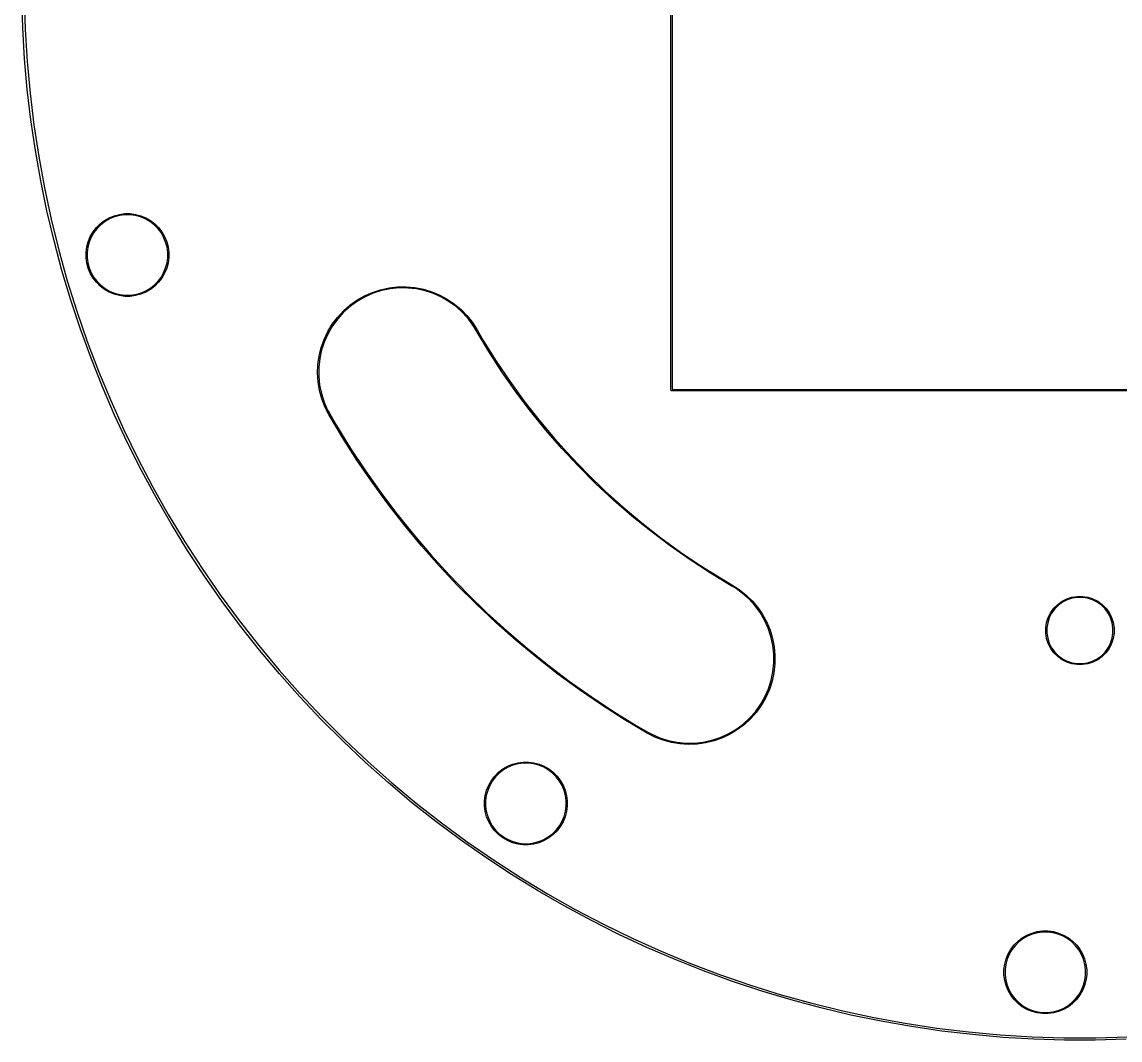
# Model space of a CAD drawing. Header units: millimetres. Extents: x -44 to 44, y -44 to 44.
# Drawn here: x -44.05 to 1.67, y -44.05 to -1.67 of the extents above; entities that cross this region are included whole.
import ezdxf

# ---------------------------------------------------------------- set-up
doc = ezdxf.new("R2010")
doc.units = ezdxf.units.MM
doc.layers.add('Edge.Cuts', color=254, linetype='CONTINUOUS', true_color=0xd0d2cd)

msp = doc.modelspace()

# ---------------------------------------------------------------- linework, layer by layer
at = {"layer": 'Edge.Cuts', "linetype": 'CONTINUOUS'}
for p, q in [((-17.025, -17), (-17.025, 17)), ((-16.975, 16.975), (-16.975, -16.975)), ((-44.008074, -1.921434), (-44.045341, -0.640659)), ((-43.95, -0.663863), (-43.909899, -1.990983)), ((-43.933572, -3.200584), (-44.008074, -1.921434)), ((-43.909899, -1.990983), (-43.829733, -3.316287)), ((-43.821898, -4.477025), (-43.933572, -3.200584)), ((-43.829733, -3.316287), (-43.709575, -4.638564)), ((-43.673146, -5.749679), (-43.821898, -4.477025)), ((-43.709575, -4.638564), (-43.549536, -5.95661)), ((-43.487442, -7.017468), (-43.673146, -5.749679)), ((-43.549536, -5.95661), (-43.34976, -7.26922)), ((-43.264944, -8.279319), (-43.487442, -7.017468)), ((-43.34976, -7.26922), (-43.110431, -8.575198)), ((-43.005839, -9.534165), (-43.264944, -8.279319)), ((-43.110431, -8.575198), (-42.831766, -9.873351)), ((-42.710347, -10.780944), (-43.005839, -9.534165)), ((-42.831766, -9.873351), (-42.514021, -11.162496)), ((-40.789372, -10.073076), (-40.610359, -9.935715)), ((-40.584577, -9.9743), (-40.758774, -10.107966)), ((-40.610359, -9.935715), (-40.414948, -9.822895)), ((-40.394423, -9.864515), (-40.584577, -9.9743)), ((-40.414948, -9.822895), (-40.206483, -9.736546)), ((-40.191566, -9.780489), (-40.394423, -9.864515)), ((-40.206483, -9.736546), (-39.988531, -9.678145)), ((-39.979477, -9.72366), (-40.191566, -9.780489)), ((-39.988531, -9.678145), (-39.76482, -9.648693)), ((-39.761785, -9.695), (-39.979477, -9.72366)), ((-39.76482, -9.648693), (-39.53918, -9.648693)), ((-39.542215, -9.695), (-39.761785, -9.695)), ((-39.324523, -9.72366), (-39.542215, -9.695)), ((-39.53918, -9.648693), (-39.315469, -9.678145)), ((-39.112434, -9.780489), (-39.324523, -9.72366)), ((-39.315469, -9.678145), (-39.097517, -9.736546)), ((-38.909577, -9.864515), (-39.112434, -9.780489)), ((-39.097517, -9.736546), (-38.889052, -9.822895)), ((-38.719423, -9.9743), (-38.909577, -9.864515)), ((-38.889052, -9.822895), (-38.693641, -9.935715)), ((-38.545226, -10.107966), (-38.719423, -9.9743)), ((-38.693641, -9.935715), (-38.514628, -10.073076)), ((-41.199105, -10.607052), (-41.086285, -10.411641)), ((-41.0477, -10.437423), (-41.157485, -10.627577)), ((-41.086285, -10.411641), (-40.948924, -10.232628)), ((-40.914034, -10.263226), (-41.0477, -10.437423)), ((-40.948924, -10.232628), (-40.789372, -10.073076)), ((-40.758774, -10.107966), (-40.914034, -10.263226)), ((-38.389966, -10.263226), (-38.545226, -10.107966)), ((-38.514628, -10.073076), (-38.355076, -10.232628)), ((-38.2563, -10.437423), (-38.389966, -10.263226)), ((-38.355076, -10.232628), (-38.217715, -10.411641)), ((-38.146515, -10.627577), (-38.2563, -10.437423)), ((-38.217715, -10.411641), (-38.104895, -10.607052)), ((-42.378718, -12.018602), (-42.710347, -10.780944)), ((-41.343855, -11.033469), (-41.285454, -10.815517)), ((-41.241511, -10.830434), (-41.29834, -11.042523)), ((-41.285454, -10.815517), (-41.199105, -10.607052)), ((-41.157485, -10.627577), (-41.241511, -10.830434)), ((-38.062489, -10.830434), (-38.146515, -10.627577)), ((-38.104895, -10.607052), (-38.018546, -10.815517)), ((-38.00566, -11.042523), (-38.062489, -10.830434)), ((-38.018546, -10.815517), (-37.960145, -11.033469)), ((-42.514021, -11.162496), (-42.157484, -12.441456)), ((-41.373307, -11.25718), (-41.343855, -11.033469)), ((-41.373307, -11.260215), (-41.373307, -11.25718)), ((-41.373307, -11.48282), (-41.373307, -11.260215)), ((-41.29834, -11.042523), (-41.327, -11.260215)), ((-41.327, -11.260215), (-41.327, -11.479785)), ((-37.977, -11.260215), (-38.00566, -11.042523)), ((-37.977, -11.479785), (-37.977, -11.260215)), ((-37.960145, -11.033469), (-37.930693, -11.25718)), ((-37.930693, -11.25718), (-37.930693, -11.48282)), ((-41.343855, -11.706531), (-41.373307, -11.48282)), ((-41.285454, -11.924483), (-41.343855, -11.706531)), ((-41.327, -11.479785), (-41.29834, -11.697477)), ((-41.29834, -11.697477), (-41.241511, -11.909566)), ((-38.062489, -11.909566), (-38.00566, -11.697477)), ((-37.960145, -11.706531), (-38.018546, -11.924483)), ((-38.00566, -11.697477), (-37.977, -11.479785)), ((-37.930693, -11.48282), (-37.960145, -11.706531)), ((-42.011232, -13.24609), (-42.378718, -12.018602)), ((-41.199105, -12.132948), (-41.285454, -11.924483)), ((-41.241511, -11.909566), (-41.157485, -12.112423)), ((-41.086285, -12.328359), (-41.199105, -12.132948)), ((-41.157485, -12.112423), (-41.0477, -12.302577)), ((-40.948924, -12.507372), (-41.086285, -12.328359)), ((-41.0477, -12.302577), (-40.914034, -12.476774)), ((-38.389966, -12.476774), (-38.2563, -12.302577)), ((-38.217715, -12.328359), (-38.355076, -12.507372)), ((-38.2563, -12.302577), (-38.146515, -12.112423)), ((-38.104895, -12.132948), (-38.217715, -12.328359)), ((-38.146515, -12.112423), (-38.062489, -11.909566)), ((-38.018546, -11.924483), (-38.104895, -12.132948)), ((-42.157484, -12.441456), (-41.762481, -13.709063)), ((-40.789372, -12.666924), (-40.948924, -12.507372)), ((-40.914034, -12.476774), (-40.758774, -12.632034)), ((-40.610359, -12.804285), (-40.789372, -12.666924)), ((-40.758774, -12.632034), (-40.584577, -12.7657)), ((-40.584577, -12.7657), (-40.394423, -12.875485)), ((-38.909577, -12.875485), (-38.719423, -12.7657)), ((-38.719423, -12.7657), (-38.545226, -12.632034)), ((-38.514628, -12.666924), (-38.693641, -12.804285)), ((-38.545226, -12.632034), (-38.389966, -12.476774)), ((-38.355076, -12.507372), (-38.514628, -12.666924)), ((-29.114143, -12.817528), (-28.762105, -12.740872)), ((-28.713738, -12.778931), (-29.073653, -12.853489)), ((-28.762105, -12.740872), (-28.404118, -12.700226)), ((-28.348002, -12.742403), (-28.713738, -12.778931)), ((-28.404118, -12.700226), (-28.043856, -12.696004)), ((-27.980451, -12.744304), (-28.348002, -12.742403)), ((-28.043856, -12.696004), (-27.685015, -12.728252)), ((-27.615112, -12.784615), (-27.980451, -12.744304)), ((-27.685015, -12.728252), (-27.331277, -12.796637)), ((-27.255988, -12.862893), (-27.615112, -12.784615)), ((-27.331277, -12.796637), (-26.986273, -12.900459)), ((-41.6082, -14.462372), (-42.011232, -13.24609)), ((-40.414948, -12.917105), (-40.610359, -12.804285)), ((-40.206483, -13.003454), (-40.414948, -12.917105)), ((-40.394423, -12.875485), (-40.191566, -12.959511)), ((-39.988531, -13.061855), (-40.206483, -13.003454)), ((-40.191566, -12.959511), (-39.979477, -13.01634)), ((-39.76482, -13.091307), (-39.988531, -13.061855)), ((-39.979477, -13.01634), (-39.761785, -13.045)), ((-39.53918, -13.091307), (-39.76482, -13.091307)), ((-39.761785, -13.045), (-39.542215, -13.045)), ((-39.542215, -13.045), (-39.324523, -13.01634)), ((-39.315469, -13.061855), (-39.53918, -13.091307)), ((-39.324523, -13.01634), (-39.112434, -12.959511)), ((-39.097517, -13.003454), (-39.315469, -13.061855)), ((-39.112434, -12.959511), (-38.909577, -12.875485)), ((-38.889052, -12.917105), (-39.097517, -13.003454)), ((-38.693641, -12.804285), (-38.889052, -12.917105)), ((-30.392246, -13.463153), (-30.098967, -13.253882)), ((-30.098967, -13.253882), (-29.786021, -13.075355)), ((-29.760351, -13.11302), (-30.07961, -13.295148)), ((-29.786021, -13.075355), (-29.45662, -12.929405)), ((-29.423803, -12.96526), (-29.760351, -13.11302)), ((-29.45662, -12.929405), (-29.114143, -12.817528)), ((-29.073653, -12.853489), (-29.423803, -12.96526)), ((-26.907014, -12.978281), (-27.255988, -12.862893)), ((-26.986273, -12.900459), (-26.653542, -13.038651)), ((-26.572013, -13.129515), (-26.907014, -12.978281)), ((-26.653542, -13.038651), (-26.336499, -13.209796)), ((-26.254655, -13.314937), (-26.572013, -13.129515)), ((-26.336499, -13.209796), (-26.038397, -13.412138)), ((-41.762481, -13.709063), (-41.329373, -14.964162)), ((-30.907998, -13.965045), (-30.662848, -13.701021)), ((-30.662848, -13.701021), (-30.392246, -13.463153)), ((-30.378083, -13.509651), (-30.652499, -13.754178)), ((-30.07961, -13.295148), (-30.378083, -13.509651)), ((-25.958417, -13.532517), (-26.254655, -13.314937)), ((-26.038397, -13.412138), (-25.762296, -13.6436)), ((-25.686546, -13.779869), (-25.958417, -13.532517)), ((-25.762296, -13.6436), (-25.511027, -13.901808)), ((-31.125178, -14.252516), (-30.907998, -13.965045)), ((-30.899852, -14.026049), (-31.117431, -14.322286)), ((-30.652499, -13.754178), (-30.899852, -14.026049)), ((-25.44202, -14.054286), (-25.686546, -13.779869)), ((-25.511027, -13.901808), (-25.28717, -14.18411)), ((-25.227517, -14.352758), (-25.44202, -14.054286)), ((-41.169964, -15.666416), (-41.6082, -14.462372)), ((-31.467029, -14.885788), (-31.312162, -14.560484)), ((-31.312162, -14.560484), (-31.125178, -14.252516)), ((-31.117431, -14.322286), (-31.302854, -14.639644)), ((-25.28717, -14.18411), (-25.093104, -14.487483)), ((-25.136452, -14.512388), (-25.227517, -14.352758)), ((-25.136402, -14.512433), (-25.136452, -14.512388)), ((-25.136388, -14.5125), (-25.136402, -14.512433)), ((-24.614596, -15.380907), (-25.136388, -14.5125)), ((-25.093104, -14.487483), (-25.093086, -14.4875)), ((-25.093086, -14.4875), (-24.840206, -14.925502)), ((-41.329373, -14.964162), (-40.858555, -16.205608)), ((-31.588192, -15.225091), (-31.467029, -14.885788)), ((-31.454087, -14.974645), (-31.569475, -15.32362)), ((-31.302854, -14.639644), (-31.454087, -14.974645)), ((-24.840206, -14.925502), (-24.304182, -15.78332)), ((-31.674406, -15.574911), (-31.588192, -15.225091)), ((-31.569475, -15.32362), (-31.647754, -15.682744)), ((-24.062816, -16.230574), (-24.614596, -15.380907)), ((-40.696893, -16.857205), (-41.169964, -15.666416)), ((-31.738818, -16.291672), (-31.724787, -15.931658)), ((-31.724787, -15.931658), (-31.674406, -15.574911)), ((-31.647754, -15.682744), (-31.688064, -16.048083)), ((-24.304182, -15.78332), (-23.738547, -16.621909)), ((-40.858555, -16.205608), (-40.350457, -17.432266)), ((-31.716355, -16.651258), (-31.738818, -16.291672)), ((-31.688064, -16.048083), (-31.689966, -16.415634)), ((-31.689966, -16.415634), (-31.653438, -16.78137)), ((-23.481719, -17.060467), (-24.062816, -16.230574)), ((-40.18939, -18.033731), (-40.696893, -16.857205)), ((-31.657629, -17.006727), (-31.716355, -16.651258)), ((-31.653438, -16.78137), (-31.578879, -17.141285)), ((-23.738547, -16.621909), (-23.143989, -17.440247)), ((-31.563242, -17.354431), (-31.657629, -17.006727)), ((-31.578879, -17.141285), (-31.467108, -17.491434)), ((-31.434162, -17.690802), (-31.563242, -17.354431)), ((-22.872013, -17.869575), (-23.481719, -17.060467)), ((-17.023097, -17.009567), (-17.025, -17)), ((-17.009567, -17.023097), (-17.023097, -17.009567)), ((-17, -17.025), (-17.009567, -17.023097)), ((17, -17.025), (-17, -17.025)), ((-16.975, -16.975), (16.975, -16.975)), ((-40.350457, -17.432266), (-39.805541, -18.64302)), ((-31.467108, -17.491434), (-31.319349, -17.827982)), ((-31.271715, -18.012388), (-31.434162, -17.690802)), ((-31.319349, -17.827982), (-31.228285, -17.987612)), ((-23.143989, -17.440247), (-22.521235, -18.237336)), ((-39.647881, -19.194999), (-40.18939, -18.033731)), ((-31.271674, -18.012425), (-31.271715, -18.012388)), ((-31.271663, -18.012478), (-31.271674, -18.012425)), ((-30.699875, -18.970608), (-31.271663, -18.012478)), ((-31.228285, -17.987612), (-30.950243, -18.470342)), ((-22.23444, -18.656911), (-22.872013, -17.869575)), ((-22.521235, -18.237336), (-21.871042, -19.012206)), ((-39.805541, -18.64302), (-39.224305, -19.836762)), ((-30.950243, -18.470342), (-30.364454, -19.418316)), ((-21.569779, -19.421516), (-22.23444, -18.656911)), ((-39.072827, -20.340026), (-39.647881, -19.194999)), ((-30.098741, -19.910603), (-30.699875, -18.970608)), ((-21.871042, -19.012206), (-21.194202, -19.763913)), ((-30.364454, -19.418316), (-29.749639, -20.347728)), ((-20.878838, -20.16246), (-21.569779, -19.421516)), ((-39.224305, -19.836762), (-38.60728, -21.012405)), ((-29.468834, -20.831566), (-30.098741, -19.910603)), ((-21.194202, -19.763913), (-20.49154, -20.49154)), ((-38.464713, -21.467844), (-39.072827, -20.340026)), ((-29.749639, -20.347728), (-29.106386, -21.25769)), ((-20.16246, -20.878838), (-20.878838, -20.16246)), ((-20.49154, -20.49154), (-19.763913, -21.194202)), ((-38.60728, -21.012405), (-37.955029, -22.168876)), ((-28.810758, -21.732615), (-29.468834, -20.831566)), ((-19.421516, -21.569779), (-20.16246, -20.878838)), ((-37.824055, -22.577497), (-38.464713, -21.467844)), ((-29.106386, -21.25769), (-28.43531, -22.14733)), ((-19.763913, -21.194202), (-19.012206, -21.871042)), ((-28.125141, -22.612889), (-28.810758, -21.732615)), ((-18.656911, -22.23444), (-19.421516, -21.569779)), ((-19.012206, -21.871042), (-18.237336, -22.521235)), ((-37.955029, -22.168876), (-37.268146, -23.305119)), ((-28.43531, -22.14733), (-27.737052, -23.0158)), ((-17.869575, -22.872013), (-18.656911, -22.23444)), ((-37.151393, -23.668048), (-37.824055, -22.577497)), ((-27.412638, -23.471548), (-28.125141, -22.612889)), ((-18.237336, -22.521235), (-17.440247, -23.143989)), ((-37.268146, -23.305119), (-36.547258, -24.420097)), ((-27.737052, -23.0158), (-27.012279, -23.862269)), ((-17.060467, -23.481719), (-17.869575, -22.872013)), ((-17.440247, -23.143989), (-16.621909, -23.738547)), ((-36.447298, -24.738573), (-37.151393, -23.668048)), ((-26.673932, -24.30777), (-27.412638, -23.471548)), ((-16.230574, -24.062816), (-17.060467, -23.481719)), ((-16.621909, -23.738547), (-15.78332, -24.304182)), ((-27.012279, -23.862269), (-26.261685, -24.685927)), ((-15.380907, -24.614596), (-16.230574, -24.062816)), ((-36.547258, -24.420097), (-35.793024, -25.512794)), ((-25.909727, -25.120755), (-26.673932, -24.30777)), ((-26.261685, -24.685927), (-25.485987, -25.485987)), ((-15.78332, -24.304182), (-14.925502, -24.840206)), ((-14.5125, -25.136388), (-15.380907, -24.614596)), ((-35.712364, -25.788167), (-36.447298, -24.738573)), ((-25.120755, -25.909727), (-25.909727, -25.120755)), ((-14.925502, -24.840206), (-14.4875, -25.093086)), ((-14.512433, -25.136402), (-14.5125, -25.136388)), ((-14.512388, -25.136452), (-14.512433, -25.136402)), ((-14.352758, -25.227517), (-14.512388, -25.136452)), ((-14.4875, -25.093086), (-14.487483, -25.093104)), ((-14.487483, -25.093104), (-14.18411, -25.28717)), ((-35.793024, -25.512794), (-35.006131, -26.582213)), ((-25.485987, -25.485987), (-24.685927, -26.261685)), ((-14.054285, -25.442019), (-14.352758, -25.227517)), ((-14.18411, -25.28717), (-13.901807, -25.511027)), ((-13.779869, -25.686546), (-14.054285, -25.442019)), ((-13.901807, -25.511027), (-13.6436, -25.762296)), ((-0.33266, -25.614373), (-0.111804, -25.579393)), ((-0.111804, -25.579393), (0.111804, -25.579393)), ((0.111804, -25.579393), (0.33266, -25.614373)), ((-34.947215, -26.815941), (-35.712364, -25.788167)), ((-24.30777, -26.673932), (-25.120755, -25.909727)), ((-13.532516, -25.958417), (-13.779869, -25.686546)), ((-13.6436, -25.762296), (-13.412138, -26.038397)), ((-13.314937, -26.254655), (-13.532516, -25.958417)), ((-13.412138, -26.038397), (-13.209796, -26.336499)), ((-1.083579, -26.074537), (-0.925463, -25.916421)), ((-0.895753, -25.951209), (-1.048791, -26.104247)), ((-0.925463, -25.916421), (-0.74456, -25.784988)), ((-0.720657, -25.823994), (-0.895753, -25.951209)), ((-0.74456, -25.784988), (-0.545324, -25.683472)), ((-0.527817, -25.725737), (-0.720657, -25.823994)), ((-0.545324, -25.683472), (-0.33266, -25.614373)), ((-0.32198, -25.658857), (-0.527817, -25.725737)), ((-0.108215, -25.625), (-0.32198, -25.658857)), ((0.108215, -25.625), (-0.108215, -25.625)), ((0.32198, -25.658857), (0.108215, -25.625)), ((0.527817, -25.725737), (0.32198, -25.658857)), ((0.33266, -25.614373), (0.545324, -25.683472)), ((0.720657, -25.823994), (0.527817, -25.725737)), ((0.545324, -25.683472), (0.74456, -25.784988)), ((0.895753, -25.951209), (0.720657, -25.823994)), ((0.74456, -25.784988), (0.925463, -25.916421)), ((1.048791, -26.104247), (0.895753, -25.951209)), ((0.925463, -25.916421), (1.083579, -26.074537)), ((-24.685927, -26.261685), (-23.862269, -27.012279)), ((-13.129514, -26.572013), (-13.314937, -26.254655)), ((-13.209796, -26.336499), (-13.038651, -26.653542)), ((-1.385627, -26.66734), (-1.316528, -26.454676)), ((-1.274263, -26.472183), (-1.341143, -26.67802)), ((-1.316528, -26.454676), (-1.215012, -26.25544)), ((-1.176006, -26.279343), (-1.274263, -26.472183)), ((-1.215012, -26.25544), (-1.083579, -26.074537)), ((-1.048791, -26.104247), (-1.176006, -26.279343)), ((1.176006, -26.279343), (1.048791, -26.104247)), ((1.083579, -26.074537), (1.215012, -26.25544)), ((1.274263, -26.472183), (1.176006, -26.279343)), ((1.215012, -26.25544), (1.316528, -26.454676)), ((1.341143, -26.67802), (1.274263, -26.472183)), ((1.316528, -26.454676), (1.385627, -26.66734)), ((-35.006131, -26.582213), (-34.187298, -27.627377)), ((-34.152496, -27.821026), (-34.947215, -26.815941)), ((-23.471548, -27.412638), (-24.30777, -26.673932)), ((-12.978281, -26.907014), (-13.129514, -26.572013)), ((-13.038651, -26.653542), (-12.900458, -26.986273)), ((-12.862892, -27.255988), (-12.978281, -26.907014)), ((-1.420607, -26.888196), (-1.385627, -26.66734)), ((-1.420607, -26.891785), (-1.420607, -26.888196)), ((-1.420607, -27.111804), (-1.420607, -26.891785)), ((-1.341143, -26.67802), (-1.375, -26.891785)), ((-1.375, -26.891785), (-1.375, -27.108215)), ((1.375, -26.891785), (1.341143, -26.67802)), ((1.375, -27.108215), (1.375, -26.891785)), ((1.385627, -26.66734), (1.420607, -26.888196)), ((1.420607, -26.888196), (1.420607, -27.111804)), ((-23.862269, -27.012279), (-23.0158, -27.737052)), ((-22.612889, -28.125141), (-23.471548, -27.412638)), ((-12.900458, -26.986273), (-12.796637, -27.331277)), ((-12.784614, -27.615112), (-12.862892, -27.255988)), ((-12.796637, -27.331277), (-12.728251, -27.685015)), ((-1.385627, -27.33266), (-1.420607, -27.111804)), ((-1.316528, -27.545324), (-1.385627, -27.33266)), ((-1.375, -27.108215), (-1.341143, -27.32198)), ((-1.341143, -27.32198), (-1.274263, -27.527817)), ((1.274263, -27.527817), (1.341143, -27.32198)), ((1.385627, -27.33266), (1.316528, -27.545324)), ((1.341143, -27.32198), (1.375, -27.108215)), ((1.420607, -27.111804), (1.385627, -27.33266)), ((-34.187298, -27.627377), (-33.33727, -28.647333)), ((-33.328881, -28.802572), (-34.152496, -27.821026)), ((-23.0158, -27.737052), (-22.14733, -28.43531)), ((-12.744303, -27.980451), (-12.784614, -27.615112)), ((-12.728251, -27.685015), (-12.696004, -28.043856)), ((-1.215012, -27.74456), (-1.316528, -27.545324)), ((-1.274263, -27.527817), (-1.176006, -27.720657)), ((-1.083579, -27.925463), (-1.215012, -27.74456)), ((-1.176006, -27.720657), (-1.048791, -27.895753)), ((1.048791, -27.895753), (1.176006, -27.720657)), ((1.215012, -27.74456), (1.083579, -27.925463)), ((1.176006, -27.720657), (1.274263, -27.527817)), ((1.316528, -27.545324), (1.215012, -27.74456)), ((-21.732615, -28.810758), (-22.612889, -28.125141)), ((-12.742402, -28.348002), (-12.744303, -27.980451)), ((-12.696004, -28.043856), (-12.700225, -28.404118)), ((-0.925463, -28.083579), (-1.083579, -27.925463)), ((-1.048791, -27.895753), (-0.895753, -28.048791)), ((-0.74456, -28.215012), (-0.925463, -28.083579)), ((-0.895753, -28.048791), (-0.720657, -28.176006)), ((-0.545324, -28.316528), (-0.74456, -28.215012)), ((-0.720657, -28.176006), (-0.527817, -28.274263)), ((-0.33266, -28.385627), (-0.545324, -28.316528)), ((-0.527817, -28.274263), (-0.32198, -28.341143)), ((-0.32198, -28.341143), (-0.108215, -28.375)), ((0.108215, -28.375), (0.32198, -28.341143)), ((0.32198, -28.341143), (0.527817, -28.274263)), ((0.545324, -28.316528), (0.33266, -28.385627)), ((0.527817, -28.274263), (0.720657, -28.176006)), ((0.74456, -28.215012), (0.545324, -28.316528)), ((0.720657, -28.176006), (0.895753, -28.048791)), ((0.925463, -28.083579), (0.74456, -28.215012)), ((0.895753, -28.048791), (1.048791, -27.895753)), ((1.083579, -27.925463), (0.925463, -28.083579)), ((-33.33727, -28.647333), (-32.456825, -29.64115)), ((-22.14733, -28.43531), (-21.25769, -29.106386)), ((-12.853488, -29.073653), (-12.77893, -28.713739)), ((-12.740872, -28.762105), (-12.817527, -29.114144)), ((-12.77893, -28.713739), (-12.742402, -28.348002)), ((-12.700225, -28.404118), (-12.740872, -28.762105)), ((-0.111804, -28.420607), (-0.33266, -28.385627)), ((0.111804, -28.420607), (-0.111804, -28.420607)), ((-0.108215, -28.375), (0.108215, -28.375)), ((0.33266, -28.385627), (0.111804, -28.420607)), ((-32.477067, -29.759749), (-33.328881, -28.802572)), ((-20.831566, -29.468834), (-21.732615, -28.810758)), ((-21.25769, -29.106386), (-20.347728, -29.749639)), ((-12.96526, -29.423803), (-12.853488, -29.073653)), ((-12.817527, -29.114144), (-12.929404, -29.45662)), ((-32.456825, -29.64115), (-31.546765, -30.607921)), ((-19.910603, -30.098741), (-20.831566, -29.468834)), ((-13.113019, -29.760351), (-12.96526, -29.423803)), ((-12.929404, -29.45662), (-13.075355, -29.786022)), ((-31.597773, -30.691745), (-32.477067, -29.759749)), ((-20.347728, -29.749639), (-19.418316, -30.364454)), ((-18.970608, -30.699875), (-19.910603, -30.098741)), ((-13.50965, -30.378083), (-13.295148, -30.079611)), ((-13.253882, -30.098968), (-13.463153, -30.392246)), ((-13.295148, -30.079611), (-13.113019, -29.760351)), ((-13.075355, -29.786022), (-13.253882, -30.098968)), ((-31.546765, -30.607921), (-30.607921, -31.546765)), ((-19.418316, -30.364454), (-18.470342, -30.950243)), ((-13.754177, -30.6525), (-13.50965, -30.378083)), ((-13.463153, -30.392246), (-13.701021, -30.662849)), ((-30.691745, -31.597773), (-31.597773, -30.691745)), ((-18.012478, -31.271663), (-18.970608, -30.699875)), ((-18.470342, -30.950243), (-17.987612, -31.228284)), ((-14.322286, -31.117432), (-14.026048, -30.899852)), ((-13.965045, -30.907998), (-14.252516, -31.125179)), ((-14.026048, -30.899852), (-13.754177, -30.6525)), ((-13.701021, -30.662849), (-13.965045, -30.907998)), ((-18.012425, -31.271674), (-18.012478, -31.271663)), ((-18.012388, -31.271715), (-18.012425, -31.271674)), ((-17.690802, -31.434162), (-18.012388, -31.271715)), ((-17.987612, -31.228284), (-17.987612, -31.228285)), ((-17.987612, -31.228285), (-17.827982, -31.319349)), ((-17.827982, -31.319349), (-17.491434, -31.467109)), ((-17.354431, -31.563242), (-17.690802, -31.434162)), ((-17.491434, -31.467109), (-17.141285, -31.57888)), ((-15.323619, -31.569476), (-14.974645, -31.454088)), ((-14.885788, -31.46703), (-15.225091, -31.588192)), ((-14.974645, -31.454088), (-14.639644, -31.302854)), ((-14.560483, -31.312162), (-14.885788, -31.46703)), ((-14.639644, -31.302854), (-14.322286, -31.117432)), ((-14.252516, -31.125179), (-14.560483, -31.312162)), ((-29.759749, -32.477067), (-30.691745, -31.597773)), ((-30.607921, -31.546765), (-29.64115, -32.456825)), ((-17.006727, -31.657629), (-17.354431, -31.563242)), ((-17.141285, -31.57888), (-16.78137, -31.653438)), ((-16.651258, -31.716356), (-17.006727, -31.657629)), ((-16.78137, -31.653438), (-16.415633, -31.689966)), ((-16.291672, -31.738819), (-16.651258, -31.716356)), ((-16.415633, -31.689966), (-16.048082, -31.688065)), ((-15.931658, -31.724788), (-16.291672, -31.738819)), ((-16.048082, -31.688065), (-15.682743, -31.647754)), ((-15.574911, -31.674407), (-15.931658, -31.724788)), ((-15.682743, -31.647754), (-15.323619, -31.569476)), ((-15.225091, -31.588192), (-15.574911, -31.674407)), ((-29.64115, -32.456825), (-28.647333, -33.33727)), ((-28.802572, -33.328881), (-29.759749, -32.477067)), ((-24.363624, -33.060428), (-24.204072, -32.900876)), ((-24.204072, -32.900876), (-24.025059, -32.763515)), ((-23.999277, -32.8021), (-24.173474, -32.935766)), ((-24.025059, -32.763515), (-23.829648, -32.650695)), ((-23.809123, -32.692315), (-23.999277, -32.8021)), ((-23.829648, -32.650695), (-23.621183, -32.564346)), ((-23.606266, -32.608289), (-23.809123, -32.692315)), ((-23.621183, -32.564346), (-23.403231, -32.505945)), ((-23.394177, -32.55146), (-23.606266, -32.608289)), ((-23.403231, -32.505945), (-23.17952, -32.476493)), ((-23.176485, -32.5228), (-23.394177, -32.55146)), ((-23.17952, -32.476493), (-22.95388, -32.476493)), ((-22.956915, -32.5228), (-23.176485, -32.5228)), ((-22.739223, -32.55146), (-22.956915, -32.5228)), ((-22.95388, -32.476493), (-22.730169, -32.505945)), ((-22.527134, -32.608289), (-22.739223, -32.55146)), ((-22.730169, -32.505945), (-22.512217, -32.564346)), ((-22.324277, -32.692315), (-22.527134, -32.608289)), ((-22.512217, -32.564346), (-22.303752, -32.650695)), ((-22.134123, -32.8021), (-22.324277, -32.692315)), ((-22.303752, -32.650695), (-22.108341, -32.763515)), ((-21.959926, -32.935766), (-22.134123, -32.8021)), ((-22.108341, -32.763515), (-21.929328, -32.900876)), ((-21.929328, -32.900876), (-21.769776, -33.060428)), ((-27.821026, -34.152496), (-28.802572, -33.328881)), ((-28.647333, -33.33727), (-27.627377, -34.187298)), ((-24.613805, -33.434852), (-24.500985, -33.239441)), ((-24.4624, -33.265223), (-24.572185, -33.455377)), ((-24.500985, -33.239441), (-24.363624, -33.060428)), ((-24.328734, -33.091026), (-24.4624, -33.265223)), ((-24.173474, -32.935766), (-24.328734, -33.091026)), ((-21.804666, -33.091026), (-21.959926, -32.935766)), ((-21.671, -33.265223), (-21.804666, -33.091026)), ((-21.769776, -33.060428), (-21.632415, -33.239441)), ((-21.561215, -33.455377), (-21.671, -33.265223)), ((-21.632415, -33.239441), (-21.519595, -33.434852)), ((-24.758555, -33.861269), (-24.700154, -33.643317)), ((-24.656211, -33.658234), (-24.71304, -33.870323)), ((-24.700154, -33.643317), (-24.613805, -33.434852)), ((-24.572185, -33.455377), (-24.656211, -33.658234)), ((-21.477189, -33.658234), (-21.561215, -33.455377)), ((-21.519595, -33.434852), (-21.433246, -33.643317)), ((-21.42036, -33.870323), (-21.477189, -33.658234)), ((-21.433246, -33.643317), (-21.374845, -33.861269)), ((-26.815941, -34.947215), (-27.821026, -34.152496)), ((-27.627377, -34.187298), (-26.582213, -35.006131)), ((-24.788007, -34.08498), (-24.758555, -33.861269)), ((-24.788007, -34.088015), (-24.788007, -34.08498)), ((-24.788007, -34.31062), (-24.788007, -34.088015)), ((-24.71304, -33.870323), (-24.7417, -34.088015)), ((-24.7417, -34.088015), (-24.7417, -34.307585)), ((-21.3917, -34.088015), (-21.42036, -33.870323)), ((-21.3917, -34.307585), (-21.3917, -34.088015)), ((-21.374845, -33.861269), (-21.345393, -34.08498)), ((-21.345393, -34.08498), (-21.345393, -34.31062)), ((-24.758555, -34.534331), (-24.788007, -34.31062)), ((-24.700154, -34.752283), (-24.758555, -34.534331)), ((-24.7417, -34.307585), (-24.71304, -34.525277)), ((-24.71304, -34.525277), (-24.656211, -34.737366)), ((-24.656211, -34.737366), (-24.572185, -34.940223)), ((-21.561215, -34.940223), (-21.477189, -34.737366)), ((-21.477189, -34.737366), (-21.42036, -34.525277)), ((-21.374845, -34.534331), (-21.433246, -34.752283)), ((-21.42036, -34.525277), (-21.3917, -34.307585)), ((-21.345393, -34.31062), (-21.374845, -34.534331)), ((-25.788167, -35.712364), (-26.815941, -34.947215)), ((-26.582213, -35.006131), (-25.512794, -35.793024)), ((-24.613805, -34.960748), (-24.700154, -34.752283)), ((-24.500985, -35.156159), (-24.613805, -34.960748)), ((-24.572185, -34.940223), (-24.4624, -35.130377)), ((-24.363624, -35.335172), (-24.500985, -35.156159)), ((-24.4624, -35.130377), (-24.328734, -35.304574)), ((-21.804666, -35.304574), (-21.671, -35.130377)), ((-21.632415, -35.156159), (-21.769776, -35.335172)), ((-21.671, -35.130377), (-21.561215, -34.940223)), ((-21.519595, -34.960748), (-21.632415, -35.156159)), ((-21.433246, -34.752283), (-21.519595, -34.960748)), ((-24.204072, -35.494724), (-24.363624, -35.335172)), ((-24.328734, -35.304574), (-24.173474, -35.459834)), ((-24.025059, -35.632085), (-24.204072, -35.494724)), ((-24.173474, -35.459834), (-23.999277, -35.5935)), ((-23.829648, -35.744905), (-24.025059, -35.632085)), ((-23.999277, -35.5935), (-23.809123, -35.703285)), ((-22.324277, -35.703285), (-22.134123, -35.5935)), ((-22.108341, -35.632085), (-22.303752, -35.744905)), ((-22.134123, -35.5935), (-21.959926, -35.459834)), ((-21.929328, -35.494724), (-22.108341, -35.632085)), ((-21.959926, -35.459834), (-21.804666, -35.304574)), ((-21.769776, -35.335172), (-21.929328, -35.494724)), ((-24.738573, -36.447298), (-25.788167, -35.712364)), ((-25.512794, -35.793024), (-24.420097, -36.547258)), ((-23.621183, -35.831254), (-23.829648, -35.744905)), ((-23.809123, -35.703285), (-23.606266, -35.787311)), ((-23.403231, -35.889655), (-23.621183, -35.831254)), ((-23.606266, -35.787311), (-23.394177, -35.84414)), ((-23.17952, -35.919107), (-23.403231, -35.889655)), ((-23.394177, -35.84414), (-23.176485, -35.8728)), ((-22.95388, -35.919107), (-23.17952, -35.919107)), ((-23.176485, -35.8728), (-22.956915, -35.8728)), ((-22.956915, -35.8728), (-22.739223, -35.84414)), ((-22.730169, -35.889655), (-22.95388, -35.919107)), ((-22.739223, -35.84414), (-22.527134, -35.787311)), ((-22.512217, -35.831254), (-22.730169, -35.889655)), ((-22.527134, -35.787311), (-22.324277, -35.703285)), ((-22.303752, -35.744905), (-22.512217, -35.831254)), ((-23.668048, -37.151393), (-24.738573, -36.447298)), ((-24.420097, -36.547258), (-23.305119, -37.268146)), ((-22.577497, -37.824055), (-23.668048, -37.151393)), ((-23.305119, -37.268146), (-22.168876, -37.955029)), ((-21.467844, -38.464713), (-22.577497, -37.824055)), ((-22.168876, -37.955029), (-21.012405, -38.60728)), ((-20.340026, -39.072827), (-21.467844, -38.464713)), ((-21.012405, -38.60728), (-19.836762, -39.224305)), ((-19.194999, -39.647881), (-20.340026, -39.072827)), ((-19.836762, -39.224305), (-18.64302, -39.805541)), ((-18.033731, -40.18939), (-19.194999, -39.647881)), ((-2.397959, -39.790615), (-2.202548, -39.677795)), ((-2.182023, -39.719415), (-2.372177, -39.8292)), ((-2.202548, -39.677795), (-1.994083, -39.591446)), ((-1.979166, -39.635389), (-2.182023, -39.719415)), ((-1.994083, -39.591446), (-1.776131, -39.533045)), ((-1.767077, -39.57856), (-1.979166, -39.635389)), ((-1.776131, -39.533045), (-1.55242, -39.503593)), ((-1.549385, -39.5499), (-1.767077, -39.57856)), ((-1.55242, -39.503593), (-1.32678, -39.503593)), ((-1.329815, -39.5499), (-1.549385, -39.5499)), ((-1.112123, -39.57856), (-1.329815, -39.5499)), ((-1.32678, -39.503593), (-1.103069, -39.533045)), ((-0.900034, -39.635389), (-1.112123, -39.57856)), ((-1.103069, -39.533045), (-0.885117, -39.591446)), ((-0.697177, -39.719415), (-0.900034, -39.635389)), ((-0.885117, -39.591446), (-0.676652, -39.677795)), ((-0.507023, -39.8292), (-0.697177, -39.719415)), ((-0.676652, -39.677795), (-0.481241, -39.790615)), ((-18.64302, -39.805541), (-17.432266, -40.350457)), ((-16.857205, -40.696893), (-18.033731, -40.18939)), ((-2.873885, -40.266541), (-2.736524, -40.087528)), ((-2.701634, -40.118126), (-2.8353, -40.292323)), ((-2.736524, -40.087528), (-2.576972, -39.927976)), ((-2.546374, -39.962866), (-2.701634, -40.118126)), ((-2.576972, -39.927976), (-2.397959, -39.790615)), ((-2.372177, -39.8292), (-2.546374, -39.962866)), ((-0.332826, -39.962866), (-0.507023, -39.8292)), ((-0.481241, -39.790615), (-0.302228, -39.927976)), ((-0.177566, -40.118126), (-0.332826, -39.962866)), ((-0.302228, -39.927976), (-0.142676, -40.087528)), ((-0.0439, -40.292323), (-0.177566, -40.118126)), ((-0.142676, -40.087528), (-0.005315, -40.266541)), ((-17.432266, -40.350457), (-16.205608, -40.858555)), ((-3.131455, -40.888369), (-3.073054, -40.670417)), ((-3.029111, -40.685334), (-3.08594, -40.897423)), ((-3.073054, -40.670417), (-2.986705, -40.461952)), ((-2.945085, -40.482477), (-3.029111, -40.685334)), ((-2.986705, -40.461952), (-2.873885, -40.266541)), ((-2.8353, -40.292323), (-2.945085, -40.482477)), ((0.065885, -40.482477), (-0.0439, -40.292323)), ((-0.005315, -40.266541), (0.107505, -40.461952)), ((0.149911, -40.685334), (0.065885, -40.482477)), ((0.107505, -40.461952), (0.193854, -40.670417)), ((0.20674, -40.897423), (0.149911, -40.685334)), ((0.193854, -40.670417), (0.252255, -40.888369)), ((-15.666416, -41.169964), (-16.857205, -40.696893)), ((-16.205608, -40.858555), (-14.964162, -41.329373)), ((-3.160907, -41.11208), (-3.131455, -40.888369)), ((-3.160907, -41.115115), (-3.160907, -41.11208)), ((-3.160907, -41.33772), (-3.160907, -41.115115)), ((-3.08594, -40.897423), (-3.1146, -41.115115)), ((-3.1146, -41.115115), (-3.1146, -41.334685)), ((0.2354, -41.115115), (0.20674, -40.897423)), ((0.2354, -41.334685), (0.2354, -41.115115)), ((0.252255, -40.888369), (0.281707, -41.11208)), ((0.281707, -41.11208), (0.281707, -41.33772)), ((-14.462372, -41.6082), (-15.666416, -41.169964)), ((-14.964162, -41.329373), (-13.709063, -41.762481)), ((-3.131455, -41.561431), (-3.160907, -41.33772)), ((-3.073054, -41.779383), (-3.131455, -41.561431)), ((-3.1146, -41.334685), (-3.08594, -41.552377)), ((-3.08594, -41.552377), (-3.029111, -41.764466)), ((0.149911, -41.764466), (0.20674, -41.552377)), ((0.252255, -41.561431), (0.193854, -41.779383)), ((0.20674, -41.552377), (0.2354, -41.334685)), ((0.281707, -41.33772), (0.252255, -41.561431)), ((-13.24609, -42.011232), (-14.462372, -41.6082)), ((-13.709063, -41.762481), (-12.441456, -42.157484)), ((-12.018602, -42.378718), (-13.24609, -42.011232)), ((-2.986705, -41.987848), (-3.073054, -41.779383)), ((-3.029111, -41.764466), (-2.945085, -41.967323)), ((-2.873885, -42.183259), (-2.986705, -41.987848)), ((-2.945085, -41.967323), (-2.8353, -42.157477)), ((-0.0439, -42.157477), (0.065885, -41.967323)), ((0.107505, -41.987848), (-0.005315, -42.183259)), ((0.065885, -41.967323), (0.149911, -41.764466)), ((0.193854, -41.779383), (0.107505, -41.987848)), ((-12.441456, -42.157484), (-11.162496, -42.514021)), ((-10.780944, -42.710347), (-12.018602, -42.378718)), ((-11.162496, -42.514021), (-9.873351, -42.831766)), ((-2.736524, -42.362272), (-2.873885, -42.183259)), ((-2.8353, -42.157477), (-2.701634, -42.331674)), ((-2.576972, -42.521824), (-2.736524, -42.362272)), ((-2.701634, -42.331674), (-2.546374, -42.486934)), ((-2.546374, -42.486934), (-2.372177, -42.6206)), ((-0.507023, -42.6206), (-0.332826, -42.486934)), ((-0.332826, -42.486934), (-0.177566, -42.331674)), ((-0.142676, -42.362272), (-0.302228, -42.521824)), ((-0.177566, -42.331674), (-0.0439, -42.157477)), ((-0.005315, -42.183259), (-0.142676, -42.362272)), ((-9.534165, -43.005839), (-10.780944, -42.710347)), ((-9.873351, -42.831766), (-8.575198, -43.110431)), ((-2.397959, -42.659185), (-2.576972, -42.521824)), ((-2.202548, -42.772005), (-2.397959, -42.659185)), ((-2.372177, -42.6206), (-2.182023, -42.730385)), ((-1.994083, -42.858354), (-2.202548, -42.772005)), ((-2.182023, -42.730385), (-1.979166, -42.814411)), ((-1.776131, -42.916755), (-1.994083, -42.858354)), ((-1.979166, -42.814411), (-1.767077, -42.87124)), ((-1.55242, -42.946207), (-1.776131, -42.916755)), ((-1.767077, -42.87124), (-1.549385, -42.8999)), ((-1.32678, -42.946207), (-1.55242, -42.946207)), ((-1.549385, -42.8999), (-1.329815, -42.8999)), ((-1.329815, -42.8999), (-1.112123, -42.87124)), ((-1.103069, -42.916755), (-1.32678, -42.946207)), ((-1.112123, -42.87124), (-0.900034, -42.814411)), ((-0.885117, -42.858354), (-1.103069, -42.916755)), ((-0.900034, -42.814411), (-0.697177, -42.730385)), ((-0.676652, -42.772005), (-0.885117, -42.858354)), ((-0.697177, -42.730385), (-0.507023, -42.6206)), ((-0.481241, -42.659185), (-0.676652, -42.772005)), ((-0.302228, -42.521824), (-0.481241, -42.659185)), ((-8.279319, -43.264944), (-9.534165, -43.005839)), ((-8.575198, -43.110431), (-7.26922, -43.34976)), ((-7.017468, -43.487442), (-8.279319, -43.264944)), ((-7.26922, -43.34976), (-5.95661, -43.549536)), ((-5.749679, -43.673146), (-7.017468, -43.487442)), ((-5.95661, -43.549536), (-4.638564, -43.709575)), ((-4.477025, -43.821898), (-5.749679, -43.673146)), ((-4.638564, -43.709575), (-3.316287, -43.829733)), ((-3.200584, -43.933572), (-4.477025, -43.821898)), ((-3.316287, -43.829733), (-1.990983, -43.909899)), ((-1.921434, -44.008074), (-3.200584, -43.933572)), ((-1.990983, -43.909899), (-0.663863, -43.95)), ((-0.640659, -44.045341), (-1.921434, -44.008074)), ((-0.663863, -43.95), (0.663863, -43.95)), ((0.640659, -44.045341), (-0.640659, -44.045341)), ((1.921434, -44.008074), (0.640659, -44.045341)), ((0.663863, -43.95), (1.990983, -43.909899))]:
    msp.add_line(p, q, dxfattribs=at)

doc.saveas('drawing.dxf')
